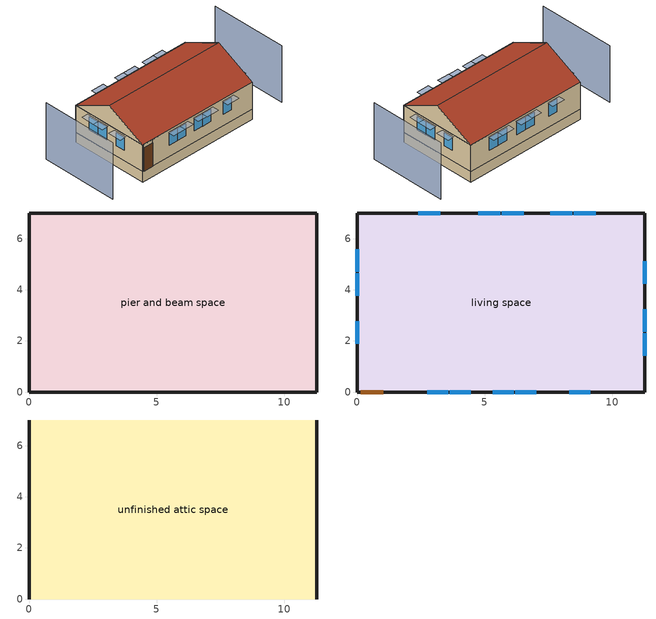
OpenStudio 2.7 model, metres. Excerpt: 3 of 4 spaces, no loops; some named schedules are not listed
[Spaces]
pier and beam space
 floor foundation (FloorFndGrndUnfinSlab): 0,0 0,7.01 11.28,7.01 11.28,0 z0
 wall outside (WallExtUninsUnfin): 0,7.01 0,0 11.28,0 11.28,7.01 0,7.01 z0:0.91
living space
 floor to pier and beam space (FloorPBInsFin Reversed): 0,0 0,7.01 11.28,7.01 11.28,0 z0.91
 wall outside (WallExtInsFin): 0,7.01 0,0 0.13,0 1.05,0 11.28,0 11.28,7.01 0,7.01 z0.91:3.35
 window (WindowConstruction): 2.75,0 3.58,0 / 3.64,0 4.46,0 / 5.31,0 6.13,0 / 6.19,0 7.02,0 / 8.31,0 9.13,0 z1.95:3.05; 9.35,7.01 8.49,7.01 / 8.43,7.01 7.57,7.01 / 6.53,7.01 5.67,7.01 / 5.61,7.01 4.75,7.01 / 3.25,7.01 2.39,7.01 z1.9:3.05; 0,5.58 0,4.7 / 0,4.64 0,3.77 / 0,2.78 0,1.9 / 11.28,1.43 11.28,2.31 / 11.28,2.37 11.28,3.24 / 11.28,4.24 11.28,5.11 z1.88:3.05
 door (Door): 0.15,0 1.02,0 z0.91:3.05
unfinished attic space
 floor to living space (FloorFinInsUnfinAttic): 0,7.01 11.28,7.01 11.28,0 0,0 z3.35
 wall outside (WallExtUninsUnfin): 0,3.51,5.11 0,7.01,3.35 0,0,3.35; 11.28,3.51,5.11 11.28,0,3.35 11.28,7.01,3.35
 roof outside (RoofUnfinInsExt): 11.28,3.51,5.11 0,3.51,5.11 0,0,3.35 11.28,0,3.35; 0,3.51,5.11 11.28,3.51,5.11 11.28,7.01,3.35 0,7.01,3.35
shading: -3.05,7.01 -3.05,0 / 14.33,0 14.33,7.01 z0:5.11; 7.41,7.01 8.58,7.01 8.58,7.62 7.41,7.62 z3.2; 7.17,0 6.04,0 6.04,-0.61 7.17,-0.61 z3.2; 6.29,0 5.15,0 5.15,-0.61 6.29,-0.61 z3.2; 3.73,0 2.6,0 2.6,-0.61 3.73,-0.61 z3.2; 9.29,0 8.16,0 8.16,-0.61 9.29,-0.61 z3.2; 4.61,0 3.48,0 3.48,-0.61 4.61,-0.61 z3.2; 8.34,7.01 9.5,7.01 9.5,7.62 8.34,7.62 z3.2; 5.52,7.01 6.68,7.01 6.68,7.62 5.52,7.62 z3.2; 4.59,7.01 5.76,7.01 5.76,7.62 4.59,7.62 z3.2; 2.24,7.01 3.4,7.01 3.4,7.62 2.24,7.62 z3.2; 0,4.55 0,5.73 -0.61,5.73 -0.61,4.55 z3.2; 0,3.61 0,4.8 -0.61,4.8 -0.61,3.61 z3.2; 0,1.75 0,2.93 -0.61,2.93 -0.61,1.75 z3.2; 11.28,3.4 11.28,2.21 11.89,2.21 11.89,3.4 z3.2; 11.28,2.46 11.28,1.28 11.89,1.28 11.89,2.46 z3.2; 11.28,5.26 11.28,4.08 11.89,4.08 11.89,5.26 z3.2
[Building]
Building 1: North Axis {deg}=22.5; Standards Number of Stories=1; Standards Number of Above Ground Stories=1; Standards Building Type=singlefamilydetached; Standards Number of Living Units=1
[Site]
Denver Intl Ap_CO_USA: Latitude {deg}=39.83; Longitude {deg}=-104.65; Time Zone {hr}=-7; Elevation {m}=1650; Terrain=Suburbs
[ClimateZones]
Climate Zone Institution Name 2=Building America; Climate Zone Document Year 2=0; Climate Zone Value 2=Cold
[Site:WaterMainsTemperature]
Calculation Method=Correlation; Annual Average Outdoor Air Temperature {C}=10.8753; Maximum Difference In Monthly Average Outdoor Air Temperatures {deltaC}=23.1524
[Site:GroundTemperature:Deep]
10.8753, 10.8753, 10.8753, 10.8753, 10.8753, 10.8753, 10.8753, 10.8753, 10.8753, 10.8753, 10.8753, 10.8753
[Material] Roughness=Rough
Name | Thickness {m} | Conductivity {W/m-K} | Density {kg/m3} | Specific Heat {J/kg-K} | Thermal Absorptance | Solar Absorptance | Visible Absorptance
EMPD dummy | 0.001 | 0.1 | 100 | 100 | 0.9 | 0.5 | 0.1
FloorUAAdditionalCeilingIns | 0.12827 | 0.0411113 | 16.02 | 1046.75
FloorUATrussandIns | 0.0889 | 0.0436674 | 50.7834 | 1165.1
Drywall 0.5 in. | 0.0127 | 0.160291 | 801 | 837.4 | 0.9 | 0.5 | 0.1
Asphalt Shingles, Medium | 0.009525 | 0.162714 | 1121.4 | 1465.45 | 0.91 | 0.85 | 0.85
RoofSheathing | 0.01905 | 0.115458 | 512.64 | 1214.23
RoofUARoofIns | 0.18415 | 8.02397 | 37.0049 | 1207.88
FloorIns | 0.1397 | 0.0489548 | 106.365 | 1151.69
Wood Floor | 0.015875 | 0.115458 | 544.68 | 1214.23
Floor Covering | 0.0127 | 0.0433444 | 54.468 | 1339.84 | 0.9 | 0.9
FootingMaterial | 0.2032 | 1.31141 | 2242.8 | 837.4 | 0.9
Concrete 4.0 in. | 0.1016 | 1.31141 | 2242.8 | 837.4 | 0.9
EMPD residential drywall roofceiling | 0.001 | 0.1 | 800 | 100 | 0.9 | 0.5 | 0.1
EMPD residential carpet | 0.001 | 0.1 | 220 | 100 | 0.9 | 0.5 | 0.1
Vinyl, Light | 0.009525 | 0.089435 | 177.822 | 1046.75 | 0.9 | 0.3 | 0.3
WallSheathing | 0.0127 | 0.115458 | 512.64 | 1214.23
WallStudAndCavity | 0.0889 | 0.054245 | 162.403 | 1178.92
WallStudAndCavity 1 | 0.0889 | 0.393744 | 83.0341 | 1211.67
WallStudAndCavity 2 | 0.0889 | 0.397942 | 83.0341 | 1211.67
residential furniture material living space | 0.1524 | 0.115458 | 640.8 | 1214.23 | 0.9 | 0.6 | 0.1
EMPD residential wood trim | 0.001 | 0.1 | 512 | 100 | 0.9 | 0.5 | 0.1
EMPD residential furniture | 0.001 | 0.1 | 500 | 100 | 0.9 | 0.5 | 0.1
DoorMaterial | 0.04445 | 0.0612267 | 512.64 | 1214.23
[MaterialProperty:MoisturePenetrationDepth:Settings]
Name | Material | Water Vapor Diffusion Resistance Factor | Moisture Equation Coefficient a | Moisture Equation Coefficient b | Moisture Equation Coefficient c | Moisture Equation Coefficient d | Surface Layer Penetration Depth {m} | Deep Layer Penetration Depth {m} | Coating Layer Thickness {m} | Coating Layer Water Vapor Diffusion Resistance Factor
 | EMPD dummy | 500 | 0.0069 | 0.9066 | 0.0404 | 22.1121 | 0.1 | 0 | 0 | 0
 | EMPD residential drywall roofceiling | 9.14 | 0.0069 | 0.9066 | 0.0404 | 22.1121 | 0.01886 | 0.08642 | 0.005 | 140
 | EMPD residential carpet | 0.5 | 0.019 | 1 | 0 | 1 | 0.0341 | 0.156 | 0 | 0
 | EMPD residential wood trim | 320 | 0.15 | 8.51 | 0.167 | 0.965 | 0.00079 | 0.0036 | 0.005 | 140
 | EMPD residential furniture | 6 | 0.02 | 1 | 0 | 1 |  |  | 0 | 0
[Construction]
EMPD dummy; EMPD dummy 1: EMPD dummy
FloorFinInsUnfinAttic: FloorUAAdditionalCeilingIns, FloorUATrussandIns, Drywall 0.5 in.
RoofUnfinInsExt: Asphalt Shingles, Medium, RoofSheathing, RoofUARoofIns
FloorPBInsFin Reversed: Floor Covering, Wood Floor, RoofSheathing, FloorIns
FootingConstruction: FootingMaterial
FloorFndGrndUnfinSlab: Concrete 4.0 in.
EMPD residential drywall roofceiling; EMPD residential drywall wall: EMPD residential drywall roofceiling
EMPD residential carpet: EMPD residential carpet
WallExtInsFin: Vinyl, Light, WallSheathing, WallStudAndCavity, Drywall 0.5 in.
WallExtUninsUnfin: Vinyl, Light, WallSheathing, WallStudAndCavity 1
WallIntFinUninsFin: WallStudAndCavity 2, Drywall 0.5 in.
residential furniture construction living space: residential furniture material living space
EMPD residential wood trim: EMPD residential wood trim
EMPD residential furniture: EMPD residential furniture
WindowConstruction: WindowMaterial
Door: DoorMaterial
[WindowMaterial:Shade]
CoolingShade: Solar Transmittance=0.999; Solar Reflectance=0.00099; Visible Transmittance=0.999; Visible Reflectance=0.00099; Thermal Hemispherical Emissivity=1e-005; Thermal Transmittance=0.999; Thickness {m}=0.0001; Conductivity {W/m-K}=10000; Shade to Glass Distance {m}=0.001; Top Opening Multiplier=0; Bottom Opening Multiplier=0; Left-Side Opening Multiplier=0; Right-Side Opening Multiplier=0; Airflow Permeability=0
[WindowMaterial:SimpleGlazingSystem]
WindowMaterial: U-Factor {W/m2-K}=2.10086; Solar Heat Gain Coefficient=0.21
[ThermalZone] Use Ideal Air Loads=No
living zone: Thermostat=living zone temperature setpoint
unfinished attic zone; pier and beam zone: 
res ds_1 ret air zone: Volume {m3}=0.903661
[Space]
Name | Space Type | Thermal Zone | Building Unit
living space | Space Type 1 | living zone | unit 1
unfinished attic space | Space Type 2 | unfinished attic zone
pier and beam space | Space Type 3 | pier and beam zone
res ds_1 ret air space |  | res ds_1 ret air zone
[SpaceType]
Name | Standards Space Type
Space Type 1 | living
Space Type 2 | unfinished attic
Space Type 3 | pier and beam
[BuildingUnit]
unit 1: Building Unit Type=Residential
[People:Definition]
residential occupants|living space: Number of People Calculation Method=People; Number of People {people}=2.64; Fraction Radiant=0.319734; Sensible Heat Fraction=0.573; Carbon Dioxide Generation Rate {m3/s-W}=0; Enable ASHRAE 55 Comfort Warnings=No; Mean Radiant Temperature Calculation Type=ZoneAveraged
[People]
residential occupants|living space: People Definition=residential occupants|living space; Space or SpaceType=living space; Number of People Schedule=residential occupants schedule; Activity Level Schedule=Schedule Ruleset 1; Multiplier=1
[InternalMass:Definition] Design Level Calculation Method=SurfaceArea
Name | Construction | Surface Area {m2}
EMPD dummy pier and beam space; EMPD dummy unfinished attic space | EMPD dummy | 79.0605
EMPD residential drywall roofceiling living space | EMPD residential drywall roofceiling | 158.121
EMPD residential carpet living space | EMPD residential carpet | 63.2484
residential partition wall mass living space | WallIntFinUninsFin | 79.0605
residential furniture mass living space | residential furniture construction living space | 31.6242
EMPD residential drywall wall living space | EMPD residential drywall wall | 168.247
EMPD residential wood trim living space | EMPD residential wood trim | 24.5088
EMPD residential furniture living space | EMPD residential furniture | 59.2954
EMPD dummy res ds_1 ret air space | EMPD dummy 1 | 1
[InternalMass] Multiplier=1
Name | Internal Mass Definition | Space or SpaceType
EMPD dummy pier and beam space | EMPD dummy pier and beam space | pier and beam space
EMPD dummy unfinished attic space | EMPD dummy unfinished attic space | unfinished attic space
EMPD residential drywall roofceiling living space | EMPD residential drywall roofceiling living space | living space
EMPD residential carpet living space | EMPD residential carpet living space | living space
residential partition wall mass living space | residential partition wall mass living space | living space
residential furniture mass living space | residential furniture mass living space | living space
EMPD residential drywall wall living space | EMPD residential drywall wall living space | living space
EMPD residential wood trim living space | EMPD residential wood trim living space | living space
EMPD residential furniture living space | EMPD residential furniture living space | living space
EMPD dummy res ds_1 ret air space | EMPD dummy res ds_1 ret air space | res ds_1 ret air space
[Foundation:Kiva]
Foundation Kiva 1: Wall Height Above Grade {m}=0.2032; Wall Depth Below Slab {m}=0.2032; Footing Wall Construction=FootingConstruction
[Foundation:Kiva:Settings]
Soil Conductivity {W/m-K}=1.731; Soil Density {kg/m3}=1842.3; Soil Specific Heat {J/kg-K}=418.7; Ground Solar Absorptivity=0.9; Ground Thermal Absorptivity=0.9; Ground Surface Roughness {m}=0.03; Far-Field Width {m}=40; Deep-Ground Boundary Condition=ZeroFlux; Deep-Ground Depth {m}=40; Minimum Cell Dimension {m}=0.02; Maximum Cell Growth Coefficient=1.5; Simulation Timestep=Hourly
[SurfaceProperty:ExposedFoundationPerimeter]
Surface 12: Exposed Perimeter Calculation Method=TotalExposedPerimeter; Total Exposed Perimeter {m}=36.576
[ShadingControl]
WindowShadingControl: Shading Type=InteriorShade; Shading Device Material=CoolingShade; Shading Control Type=OnIfScheduleAllows; Schedule=Window shading schedule; Shading Control Is Scheduled=Yes
[WaterUse:Equipment:Definition]
Name | Peak Flow Rate {m3/s} | Target Temperature Schedule
residential shower | 0.000274695 | residential shower temperature schedule
residential sink | 0.000212399 | residential sink temperature schedule
residential bath | 0.000429619 | residential bath temperature schedule
residential shower dist=0.0 | 0 | residential shower temperature schedule
residential sink dist=0.0 | 0 | residential sink temperature schedule
residential bath dist=0.0 | 0 | residential bath temperature schedule
residential dishwasher | 6.66818e-05 | residential dishwasher temperature schedule
residential clothes washer | 0.000697118 | residential clothes washer temperature schedule
[WaterUse:Equipment] Space=living space
Name | Water Use Equipment Definition | Flow Rate Fraction Schedule
residential shower | residential shower | residential shower schedule
residential sink | residential sink | residential sink schedule
residential bath | residential bath | residential bath schedule
residential shower dist=0.0 | residential shower dist=0.0 | residential shower schedule
residential sink dist=0.0 | residential sink dist=0.0 | residential sink schedule
residential bath dist=0.0 | residential bath dist=0.0 | residential bath schedule
residential dishwasher | residential dishwasher | residential dishwasher schedule
residential clothes washer | residential clothes washer | residential clothes washer schedule
[OtherEquipment:Definition] Design Level Calculation Method=EquipmentLevel
Name | Design Level {W} | Fraction Latent | Fraction Radiant | Fraction Lost
residential shower | 7899.46 | 0.487197 | 0 | 0
residential sink | 2132.88 | 0.312222 | 0 | 0
residential bath | 6337.27 | 0 | 0 | 0
residential hot water distribution | 99.0622 | 0 | 0 | 0
residential range gas | 375.952 | 0.2 | 0.18 | 0.5
residential clothes dryer gas | 195712 | 0.05 | 0.06 | 0.85
res ds_1 sup s lk to lv equip; res ds_1 sup lat lk to lv equip; res ds_1 sup d cn to lv equip; res ds_1 sup d cn to ah equip; res ds_1 ret d cn to pl equip; res ds_1 ret d cn to ah equip; res ds_1 sup s lk to ah equip; res ds_1 sup lat lk to ah equip; res ds_1 ret s lk equip; res ds_1 ret lat lk equip | 0
[OtherEquipment]
Name | Other Equipment Definition | Space or SpaceType | Schedule | Fuel Type
residential shower | residential shower | living space | residential shower schedule
residential sink | residential sink | living space | residential sink schedule
residential bath | residential bath | living space | residential bath schedule
residential hot water distribution | residential hot water distribution | living space | residential hot water distribution schedule
residential range gas | residential range gas | living space | residential range gas|false schedule | NaturalGas
residential clothes dryer gas | residential clothes dryer gas | living space | residential clothes dryer gas schedule | NaturalGas
res ds_1 sup s lk to lv equip | res ds_1 sup s lk to lv equip | living space | Always On Discrete | None
res ds_1 sup lat lk to lv equip | res ds_1 sup lat lk to lv equip | living space | Always On Discrete | None
res ds_1 sup d cn to lv equip | res ds_1 sup d cn to lv equip | living space | Always On Discrete | None
res ds_1 sup d cn to ah equip | res ds_1 sup d cn to ah equip | pier and beam space | Always On Discrete | None
res ds_1 ret d cn to pl equip | res ds_1 ret d cn to pl equip | res ds_1 ret air space | Always On Discrete | None
res ds_1 ret d cn to ah equip | res ds_1 ret d cn to ah equip | pier and beam space | Always On Discrete | None
res ds_1 sup s lk to ah equip | res ds_1 sup s lk to ah equip | pier and beam space | Always On Discrete | None
res ds_1 sup lat lk to ah equip | res ds_1 sup lat lk to ah equip | pier and beam space | Always On Discrete | None
res ds_1 ret s lk equip | res ds_1 ret s lk equip | res ds_1 ret air space | Always On Discrete | None
res ds_1 ret lat lk equip | res ds_1 ret lat lk equip | res ds_1 ret air space | Always On Discrete | None
[ThermostatSetpoint:DualSetpoint]
living zone temperature setpoint: Heating Setpoint Temperature Schedule=residential heating setpoint; Cooling Setpoint Temperature Schedule=residential cooling setpoint
[ElectricEquipment:Definition] Design Level Calculation Method=EquipmentLevel
Name | Design Level {W} | Fraction Latent | Fraction Radiant | Fraction Lost
residential ceiling fan non benchmark equip | 0 | 0 | 0.558 | 0.07
residential ceiling fan benchmark|living space | 27.2569 | 0 | 0.558 | 0.07
residential refrigerator | 65.0889 | 0 | 0 | 0
residential range electric | 35.9069 | 0.3 | 0.24 | 0.3
residential dishwasher | 8743.86 | 0.15 | 0.36 | 0.25
residential clothes washer | 7800.9 | 0 | 0.48 | 0.2
residential clothes dryer electric | 14731 | 0 | 0.6 | 0
residential misc plug loads|living space | 344.501 | 0.021 | 0.558 | 0.049
res infil_1 house fan; res infil_1 range fan; res infil_1 bath fan | 0 | 0 | 0 | 1
[ElectricEquipment] Space or SpaceType=living space
Name | Electric Equipment Definition | Schedule
residential ceiling fan non benchmark equip | residential ceiling fan non benchmark equip | residential ceiling fan master
residential ceiling fan benchmark|living space | residential ceiling fan benchmark|living space | residential ceiling fan benchmark|living space schedule
residential refrigerator | residential refrigerator | residential refrigerator schedule
residential range electric | residential range electric | residential range gas|false schedule
residential dishwasher | residential dishwasher | residential dishwasher schedule
residential clothes washer | residential clothes washer | residential clothes washer schedule
residential clothes dryer electric | residential clothes dryer electric | residential clothes dryer gas schedule
residential misc plug loads|living space | residential misc plug loads|living space | residential misc plug loads schedule
res infil_1 house fan | res infil_1 house fan | Always On Discrete
res infil_1 range fan | res infil_1 range fan | Always On Discrete
res infil_1 bath fan | res infil_1 bath fan | Always On Discrete
[Lights:Definition]
residential lighting living space: Design Level Calculation Method=LightingLevel; Lighting Level {W}=239.561; Fraction Radiant=0.6; Fraction Visible=0.2; Return Air Fraction=0
[Lights]
residential lighting living space: Lights Definition=residential lighting living space; Space or SpaceType=living space; Schedule=residential lighting schedule; Fraction Replaceable=1
[Exterior:Lights:Definition]
residential lighting exterior: Design Level {W}=37.1719
[Exterior:Lights]
residential lighting exterior: Exterior Lights Definition=residential lighting exterior; Schedule=residential lighting schedule
[SpaceInfiltration:DesignFlowRate] Schedule=Always On Discrete
Name | Space or SpaceType | Design Flow Rate Calculation Method | Air Changes per Hour {1/hr} | Constant Term Coefficient | Temperature Term Coefficient | Velocity Term Coefficient | Velocity Squared Term Coefficient | Design Flow Rate {m3/s}
res infil|pier and beam space | pier and beam space | AirChanges/Hour | 100 | 1 | 0 | 0 | 0
res nv_1 flow; res infil_1 flow | living space | Flow/Space |  |  |  |  |  | 0
[SpaceInfiltration:EffectiveLeakageArea]
res infil|unfinished attic space: Space or SpaceType=unfinished attic space; Schedule=Always On Discrete; Effective Air Leakage Area {cm2}=2632.71; Stack Coefficient=0.000121797; Wind Coefficient=3.53626e-05
[ZoneMixing] Schedule=Always On Continuous; Design Flow Rate Calculation Method=Flow/Zone; Design Flow Rate {m3/s}=0
Name | Zone | Source Zone
res ds_1 ah to liv mix | living zone | pier and beam zone
res ds_1 liv to ah mix | pier and beam zone | living zone
[Schedule:Ruleset]
Name | Default Day Schedule
residential occupants schedule | Schedule Day 1
Schedule Ruleset 1 | Schedule Day 2
Window shading schedule | Schedule Day 3
residential shower schedule | Schedule Day 4
residential sink schedule | Schedule Day 5
residential bath schedule | Schedule Day 6
residential hot water distribution schedule | Schedule Day 7
residential heating setpoint | Schedule Day 9
residential cooling setpoint | Schedule Day 10
residential ceiling fan benchmark|living space schedule | Schedule Day 13
residential refrigerator schedule | Schedule Day 14
residential range gas|false schedule | Schedule Day 15
residential dishwasher schedule | Schedule Day 16
residential clothes washer schedule | Schedule Day 17
residential clothes dryer gas schedule | Schedule Day 18
residential lighting schedule | Schedule Day 19
residential misc plug loads schedule | Schedule Day 20
[Schedule:Day]
Schedule Day 1; Schedule Day 3; Schedule Day 4; Schedule Day 5; Schedule Day 6; Schedule Day 7: 24, 0, 0
Schedule Day 2: 24, 0, 112.539
[Schedule:Rule] Apply Sunday=Yes; Apply Monday=Yes; Apply Tuesday=Yes; Apply Wednesday=Yes; Apply Thursday=Yes; Apply Friday=Yes; Apply Saturday=Yes
Name | Schedule Ruleset | Rule Order | Day Schedule | Date Specification Type | Start Month | Start Day | End Month | End Day | Specific Month 1 | Specific Day 1 | Specific Month 2 | Specific Day 2 | Specific Month 3 | Specific Day 3 | Specific Month 4 | Specific Day 4 | Specific Month 5 | Specific Day 5 | Specific Month 6 | Specific Day 6 | Specific Month 7 | Specific Day 7 | Specific Month 8 | Specific Day 8 | Specific Month 9 | Specific Day 9 | Specific Month 10 | Specific Day 10 | Specific Month 11 | Specific Day 11 | Specific Month 12 | Specific Day 12 | Specific Month 13 | Specific Day 13 | Specific Month 14 | Specific Day 14 | Specific Month 15 | Specific Day 15 | Specific Month 16 | Specific Day 16 | Specific Month 17 | Specific Day 17 | Specific Month 18 | Specific Day 18 | Specific Month 19 | Specific Day 19 | Specific Month 20 | Specific Day 20 | Specific Month 21 | Specific Day 21 | Specific Month 22 | Specific Day 22 | Specific Month 23 | Specific Day 23 | Specific Month 24 | Specific Day 24 | Specific Month 25 | Specific Day 25 | Specific Month 26 | Specific Day 26 | Specific Month 27 | Specific Day 27 | Specific Month 28 | Specific Day 28 | Specific Month 29 | Specific Day 29 | Specific Month 30 | Specific Day 30 | Specific Month 31 | Specific Day 31 | Specific Month 32 | Specific Day 32 | Specific Month 33 | Specific Day 33 | Specific Month 34 | Specific Day 34 | Specific Month 35 | Specific Day 35 | Specific Month 36 | Specific Day 36 | Specific Month 37 | Specific Day 37 | Specific Month 38 | Specific Day 38 | Specific Month 39 | Specific Day 39 | Specific Month 40 | Specific Day 40 | Specific Month 41 | Specific Day 41 | Specific Month 42 | Specific Day 42 | Specific Month 43 | Specific Day 43 | Specific Month 44 | Specific Day 44 | Specific Month 45 | Specific Day 45 | Specific Month 46 | Specific Day 46 | Specific Month 47 | Specific Day 47 | Specific Month 48 | Specific Day 48 | Specific Month 49 | Specific Day 49 | Specific Month 50 | Specific Day 50 | Specific Month 51 | Specific Day 51 | Specific Month 52 | Specific Day 52 | Specific Month 53 | Specific Day 53
residential occupants schedule allday ruleset1 | residential occupants schedule | 11 | residential occupants schedule allday1 | DateRange | 1 | 1 | 1 | 31
residential occupants schedule allday ruleset2 | residential occupants schedule | 10 | residential occupants schedule allday2 | DateRange | 2 | 1 | 2 | 28
residential occupants schedule allday ruleset3 | residential occupants schedule | 9 | residential occupants schedule allday3 | DateRange | 3 | 1 | 3 | 31
residential occupants schedule allday ruleset4 | residential occupants schedule | 8 | residential occupants schedule allday4 | DateRange | 4 | 1 | 4 | 30
residential occupants schedule allday ruleset5 | residential occupants schedule | 7 | residential occupants schedule allday5 | DateRange | 5 | 1 | 5 | 31
residential occupants schedule allday ruleset6 | residential occupants schedule | 6 | residential occupants schedule allday6 | DateRange | 6 | 1 | 6 | 30
residential occupants schedule allday ruleset7 | residential occupants schedule | 5 | residential occupants schedule allday7 | DateRange | 7 | 1 | 7 | 31
residential occupants schedule allday ruleset8 | residential occupants schedule | 4 | residential occupants schedule allday8 | DateRange | 8 | 1 | 8 | 31
residential occupants schedule allday ruleset9 | residential occupants schedule | 3 | residential occupants schedule allday9 | DateRange | 9 | 1 | 9 | 30
residential occupants schedule allday ruleset10 | residential occupants schedule | 2 | residential occupants schedule allday10 | DateRange | 10 | 1 | 10 | 31
residential occupants schedule allday ruleset11 | residential occupants schedule | 1 | residential occupants schedule allday11 | DateRange | 11 | 1 | 11 | 30
residential occupants schedule allday ruleset12 | residential occupants schedule | 0 | residential occupants schedule allday12 | DateRange | 12 | 1 | 12 | 31
Window shading schedule allday ruleset1 | Window shading schedule | 11 | Window shading schedule allday1 | DateRange | 1 | 1 | 1 | 31
Window shading schedule allday ruleset2 | Window shading schedule | 10 | Window shading schedule allday2 | DateRange | 2 | 1 | 2 | 28
Window shading schedule allday ruleset3 | Window shading schedule | 9 | Window shading schedule allday3 | DateRange | 3 | 1 | 3 | 31
Window shading schedule allday ruleset4 | Window shading schedule | 8 | Window shading schedule allday4 | DateRange | 4 | 1 | 4 | 30
Window shading schedule allday ruleset5 | Window shading schedule | 7 | Window shading schedule allday5 | DateRange | 5 | 1 | 5 | 31
Window shading schedule allday ruleset6 | Window shading schedule | 6 | Window shading schedule allday6 | DateRange | 6 | 1 | 6 | 30
Window shading schedule allday ruleset7 | Window shading schedule | 5 | Window shading schedule allday7 | DateRange | 7 | 1 | 7 | 31
Window shading schedule allday ruleset8 | Window shading schedule | 4 | Window shading schedule allday8 | DateRange | 8 | 1 | 8 | 31
Window shading schedule allday ruleset9 | Window shading schedule | 3 | Window shading schedule allday9 | DateRange | 9 | 1 | 9 | 30
Window shading schedule allday ruleset10 | Window shading schedule | 2 | Window shading schedule allday10 | DateRange | 10 | 1 | 10 | 31
Window shading schedule allday ruleset11 | Window shading schedule | 1 | Window shading schedule allday11 | DateRange | 11 | 1 | 11 | 30
Window shading schedule allday ruleset12 | Window shading schedule | 0 | Window shading schedule allday12 | DateRange | 12 | 1 | 12 | 31
residential shower schedule allday ruleset1 | residential shower schedule | 6 | residential shower schedule allday1 | SpecificDates |  |  |  |  | 1 | 1 | 1 | 8 | 1 | 15 | 1 | 22 | 1 | 29 | 2 | 5 | 2 | 12 | 2 | 19 | 2 | 26 | 3 | 5 | 3 | 12 | 3 | 19 | 3 | 26 | 4 | 2 | 4 | 9 | 4 | 16 | 4 | 23 | 4 | 30 | 5 | 7 | 5 | 14 | 5 | 21 | 5 | 28 | 6 | 4 | 6 | 11 | 6 | 18 | 6 | 25 | 7 | 2 | 7 | 9 | 7 | 16 | 7 | 23 | 7 | 30 | 8 | 6 | 8 | 13 | 8 | 20 | 8 | 27 | 9 | 3 | 9 | 10 | 9 | 17 | 9 | 24 | 10 | 1 | 10 | 8 | 10 | 15 | 10 | 22 | 10 | 29 | 11 | 5 | 11 | 12 | 11 | 19 | 11 | 26 | 12 | 3 | 12 | 10 | 12 | 17 | 12 | 24 | 12 | 31
residential shower schedule allday ruleset2 | residential shower schedule | 5 | residential shower schedule allday2 | SpecificDates |  |  |  |  | 1 | 2 | 1 | 9 | 1 | 16 | 1 | 23 | 1 | 30 | 2 | 6 | 2 | 13 | 2 | 20 | 2 | 27 | 3 | 6 | 3 | 13 | 3 | 20 | 3 | 27 | 4 | 3 | 4 | 10 | 4 | 17 | 4 | 24 | 5 | 1 | 5 | 8 | 5 | 15 | 5 | 22 | 5 | 29 | 6 | 5 | 6 | 12 | 6 | 19 | 6 | 26 | 7 | 3 | 7 | 10 | 7 | 17 | 7 | 24 | 7 | 31 | 8 | 7 | 8 | 14 | 8 | 21 | 8 | 28 | 9 | 4 | 9 | 11 | 9 | 18 | 9 | 25 | 10 | 2 | 10 | 9 | 10 | 16 | 10 | 23 | 10 | 30 | 11 | 6 | 11 | 13 | 11 | 20 | 11 | 27 | 12 | 4 | 12 | 11 | 12 | 18 | 12 | 25
residential shower schedule allday ruleset3 | residential shower schedule | 4 | residential shower schedule allday3 | SpecificDates |  |  |  |  | 1 | 3 | 1 | 10 | 1 | 17 | 1 | 24 | 1 | 31 | 2 | 7 | 2 | 14 | 2 | 21 | 2 | 28 | 3 | 7 | 3 | 14 | 3 | 21 | 3 | 28 | 4 | 4 | 4 | 11 | 4 | 18 | 4 | 25 | 5 | 2 | 5 | 9 | 5 | 16 | 5 | 23 | 5 | 30 | 6 | 6 | 6 | 13 | 6 | 20 | 6 | 27 | 7 | 4 | 7 | 11 | 7 | 18 | 7 | 25 | 8 | 1 | 8 | 8 | 8 | 15 | 8 | 22 | 8 | 29 | 9 | 5 | 9 | 12 | 9 | 19 | 9 | 26 | 10 | 3 | 10 | 10 | 10 | 17 | 10 | 24 | 10 | 31 | 11 | 7 | 11 | 14 | 11 | 21 | 11 | 28 | 12 | 5 | 12 | 12 | 12 | 19 | 12 | 26
residential shower schedule allday ruleset4 | residential shower schedule | 3 | residential shower schedule allday4 | SpecificDates |  |  |  |  | 1 | 4 | 1 | 11 | 1 | 18 | 1 | 25 | 2 | 1 | 2 | 8 | 2 | 15 | 2 | 22 | 3 | 1 | 3 | 8 | 3 | 15 | 3 | 22 | 3 | 29 | 4 | 5 | 4 | 12 | 4 | 19 | 4 | 26 | 5 | 3 | 5 | 10 | 5 | 17 | 5 | 24 | 5 | 31 | 6 | 7 | 6 | 14 | 6 | 21 | 6 | 28 | 7 | 5 | 7 | 12 | 7 | 19 | 7 | 26 | 8 | 2 | 8 | 9 | 8 | 16 | 8 | 23 | 8 | 30 | 9 | 6 | 9 | 13 | 9 | 20 | 9 | 27 | 10 | 4 | 10 | 11 | 10 | 18 | 10 | 25 | 11 | 1 | 11 | 8 | 11 | 15 | 11 | 22 | 11 | 29 | 12 | 6 | 12 | 13 | 12 | 20 | 12 | 27
residential shower schedule allday ruleset5 | residential shower schedule | 2 | residential shower schedule allday5 | SpecificDates |  |  |  |  | 1 | 5 | 1 | 12 | 1 | 19 | 1 | 26 | 2 | 2 | 2 | 9 | 2 | 16 | 2 | 23 | 3 | 2 | 3 | 9 | 3 | 16 | 3 | 23 | 3 | 30 | 4 | 6 | 4 | 13 | 4 | 20 | 4 | 27 | 5 | 4 | 5 | 11 | 5 | 18 | 5 | 25 | 6 | 1 | 6 | 8 | 6 | 15 | 6 | 22 | 6 | 29 | 7 | 6 | 7 | 13 | 7 | 20 | 7 | 27 | 8 | 3 | 8 | 10 | 8 | 17 | 8 | 24 | 8 | 31 | 9 | 7 | 9 | 14 | 9 | 21 | 9 | 28 | 10 | 5 | 10 | 12 | 10 | 19 | 10 | 26 | 11 | 2 | 11 | 9 | 11 | 16 | 11 | 23 | 11 | 30 | 12 | 7 | 12 | 14 | 12 | 21 | 12 | 28
residential shower schedule allday ruleset6 | residential shower schedule | 1 | residential shower schedule allday6 | SpecificDates |  |  |  |  | 1 | 6 | 1 | 13 | 1 | 20 | 1 | 27 | 2 | 3 | 2 | 10 | 2 | 17 | 2 | 24 | 3 | 3 | 3 | 10 | 3 | 17 | 3 | 24 | 3 | 31 | 4 | 7 | 4 | 14 | 4 | 21 | 4 | 28 | 5 | 5 | 5 | 12 | 5 | 19 | 5 | 26 | 6 | 2 | 6 | 9 | 6 | 16 | 6 | 23 | 6 | 30 | 7 | 7 | 7 | 14 | 7 | 21 | 7 | 28 | 8 | 4 | 8 | 11 | 8 | 18 | 8 | 25 | 9 | 1 | 9 | 8 | 9 | 15 | 9 | 22 | 9 | 29 | 10 | 6 | 10 | 13 | 10 | 20 | 10 | 27 | 11 | 3 | 11 | 10 | 11 | 17 | 11 | 24 | 12 | 1 | 12 | 8 | 12 | 15 | 12 | 22 | 12 | 29
residential shower schedule allday ruleset7 | residential shower schedule | 0 | residential shower schedule allday7 | SpecificDates |  |  |  |  | 1 | 7 | 1 | 14 | 1 | 21 | 1 | 28 | 2 | 4 | 2 | 11 | 2 | 18 | 2 | 25 | 3 | 4 | 3 | 11 | 3 | 18 | 3 | 25 | 4 | 1 | 4 | 8 | 4 | 15 | 4 | 22 | 4 | 29 | 5 | 6 | 5 | 13 | 5 | 20 | 5 | 27 | 6 | 3 | 6 | 10 | 6 | 17 | 6 | 24 | 7 | 1 | 7 | 8 | 7 | 15 | 7 | 22 | 7 | 29 | 8 | 5 | 8 | 12 | 8 | 19 | 8 | 26 | 9 | 2 | 9 | 9 | 9 | 16 | 9 | 23 | 9 | 30 | 10 | 7 | 10 | 14 | 10 | 21 | 10 | 28 | 11 | 4 | 11 | 11 | 11 | 18 | 11 | 25 | 12 | 2 | 12 | 9 | 12 | 16 | 12 | 23 | 12 | 30
residential sink schedule allday ruleset1 | residential sink schedule | 6 | residential sink schedule allday1 | SpecificDates |  |  |  |  | 1 | 1 | 1 | 8 | 1 | 15 | 1 | 22 | 1 | 29 | 2 | 5 | 2 | 12 | 2 | 19 | 2 | 26 | 3 | 5 | 3 | 12 | 3 | 19 | 3 | 26 | 4 | 2 | 4 | 9 | 4 | 16 | 4 | 23 | 4 | 30 | 5 | 7 | 5 | 14 | 5 | 21 | 5 | 28 | 6 | 4 | 6 | 11 | 6 | 18 | 6 | 25 | 7 | 2 | 7 | 9 | 7 | 16 | 7 | 23 | 7 | 30 | 8 | 6 | 8 | 13 | 8 | 20 | 8 | 27 | 9 | 3 | 9 | 10 | 9 | 17 | 9 | 24 | 10 | 1 | 10 | 8 | 10 | 15 | 10 | 22 | 10 | 29 | 11 | 5 | 11 | 12 | 11 | 19 | 11 | 26 | 12 | 3 | 12 | 10 | 12 | 17 | 12 | 24 | 12 | 31
residential sink schedule allday ruleset2 | residential sink schedule | 5 | residential sink schedule allday2 | SpecificDates |  |  |  |  | 1 | 2 | 1 | 9 | 1 | 16 | 1 | 23 | 1 | 30 | 2 | 6 | 2 | 13 | 2 | 20 | 2 | 27 | 3 | 6 | 3 | 13 | 3 | 20 | 3 | 27 | 4 | 3 | 4 | 10 | 4 | 17 | 4 | 24 | 5 | 1 | 5 | 8 | 5 | 15 | 5 | 22 | 5 | 29 | 6 | 5 | 6 | 12 | 6 | 19 | 6 | 26 | 7 | 3 | 7 | 10 | 7 | 17 | 7 | 24 | 7 | 31 | 8 | 7 | 8 | 14 | 8 | 21 | 8 | 28 | 9 | 4 | 9 | 11 | 9 | 18 | 9 | 25 | 10 | 2 | 10 | 9 | 10 | 16 | 10 | 23 | 10 | 30 | 11 | 6 | 11 | 13 | 11 | 20 | 11 | 27 | 12 | 4 | 12 | 11 | 12 | 18 | 12 | 25
residential sink schedule allday ruleset3 | residential sink schedule | 4 | residential sink schedule allday3 | SpecificDates |  |  |  |  | 1 | 3 | 1 | 10 | 1 | 17 | 1 | 24 | 1 | 31 | 2 | 7 | 2 | 14 | 2 | 21 | 2 | 28 | 3 | 7 | 3 | 14 | 3 | 21 | 3 | 28 | 4 | 4 | 4 | 11 | 4 | 18 | 4 | 25 | 5 | 2 | 5 | 9 | 5 | 16 | 5 | 23 | 5 | 30 | 6 | 6 | 6 | 13 | 6 | 20 | 6 | 27 | 7 | 4 | 7 | 11 | 7 | 18 | 7 | 25 | 8 | 1 | 8 | 8 | 8 | 15 | 8 | 22 | 8 | 29 | 9 | 5 | 9 | 12 | 9 | 19 | 9 | 26 | 10 | 3 | 10 | 10 | 10 | 17 | 10 | 24 | 10 | 31 | 11 | 7 | 11 | 14 | 11 | 21 | 11 | 28 | 12 | 5 | 12 | 12 | 12 | 19 | 12 | 26
residential sink schedule allday ruleset4 | residential sink schedule | 3 | residential sink schedule allday4 | SpecificDates |  |  |  |  | 1 | 4 | 1 | 11 | 1 | 18 | 1 | 25 | 2 | 1 | 2 | 8 | 2 | 15 | 2 | 22 | 3 | 1 | 3 | 8 | 3 | 15 | 3 | 22 | 3 | 29 | 4 | 5 | 4 | 12 | 4 | 19 | 4 | 26 | 5 | 3 | 5 | 10 | 5 | 17 | 5 | 24 | 5 | 31 | 6 | 7 | 6 | 14 | 6 | 21 | 6 | 28 | 7 | 5 | 7 | 12 | 7 | 19 | 7 | 26 | 8 | 2 | 8 | 9 | 8 | 16 | 8 | 23 | 8 | 30 | 9 | 6 | 9 | 13 | 9 | 20 | 9 | 27 | 10 | 4 | 10 | 11 | 10 | 18 | 10 | 25 | 11 | 1 | 11 | 8 | 11 | 15 | 11 | 22 | 11 | 29 | 12 | 6 | 12 | 13 | 12 | 20 | 12 | 27
residential sink schedule allday ruleset5 | residential sink schedule | 2 | residential sink schedule allday5 | SpecificDates |  |  |  |  | 1 | 5 | 1 | 12 | 1 | 19 | 1 | 26 | 2 | 2 | 2 | 9 | 2 | 16 | 2 | 23 | 3 | 2 | 3 | 9 | 3 | 16 | 3 | 23 | 3 | 30 | 4 | 6 | 4 | 13 | 4 | 20 | 4 | 27 | 5 | 4 | 5 | 11 | 5 | 18 | 5 | 25 | 6 | 1 | 6 | 8 | 6 | 15 | 6 | 22 | 6 | 29 | 7 | 6 | 7 | 13 | 7 | 20 | 7 | 27 | 8 | 3 | 8 | 10 | 8 | 17 | 8 | 24 | 8 | 31 | 9 | 7 | 9 | 14 | 9 | 21 | 9 | 28 | 10 | 5 | 10 | 12 | 10 | 19 | 10 | 26 | 11 | 2 | 11 | 9 | 11 | 16 | 11 | 23 | 11 | 30 | 12 | 7 | 12 | 14 | 12 | 21 | 12 | 28
residential sink schedule allday ruleset6 | residential sink schedule | 1 | residential sink schedule allday6 | SpecificDates |  |  |  |  | 1 | 6 | 1 | 13 | 1 | 20 | 1 | 27 | 2 | 3 | 2 | 10 | 2 | 17 | 2 | 24 | 3 | 3 | 3 | 10 | 3 | 17 | 3 | 24 | 3 | 31 | 4 | 7 | 4 | 14 | 4 | 21 | 4 | 28 | 5 | 5 | 5 | 12 | 5 | 19 | 5 | 26 | 6 | 2 | 6 | 9 | 6 | 16 | 6 | 23 | 6 | 30 | 7 | 7 | 7 | 14 | 7 | 21 | 7 | 28 | 8 | 4 | 8 | 11 | 8 | 18 | 8 | 25 | 9 | 1 | 9 | 8 | 9 | 15 | 9 | 22 | 9 | 29 | 10 | 6 | 10 | 13 | 10 | 20 | 10 | 27 | 11 | 3 | 11 | 10 | 11 | 17 | 11 | 24 | 12 | 1 | 12 | 8 | 12 | 15 | 12 | 22 | 12 | 29
residential sink schedule allday ruleset7 | residential sink schedule | 0 | residential sink schedule allday7 | SpecificDates |  |  |  |  | 1 | 7 | 1 | 14 | 1 | 21 | 1 | 28 | 2 | 4 | 2 | 11 | 2 | 18 | 2 | 25 | 3 | 4 | 3 | 11 | 3 | 18 | 3 | 25 | 4 | 1 | 4 | 8 | 4 | 15 | 4 | 22 | 4 | 29 | 5 | 6 | 5 | 13 | 5 | 20 | 5 | 27 | 6 | 3 | 6 | 10 | 6 | 17 | 6 | 24 | 7 | 1 | 7 | 8 | 7 | 15 | 7 | 22 | 7 | 29 | 8 | 5 | 8 | 12 | 8 | 19 | 8 | 26 | 9 | 2 | 9 | 9 | 9 | 16 | 9 | 23 | 9 | 30 | 10 | 7 | 10 | 14 | 10 | 21 | 10 | 28 | 11 | 4 | 11 | 11 | 11 | 18 | 11 | 25 | 12 | 2 | 12 | 9 | 12 | 16 | 12 | 23 | 12 | 30
residential bath schedule allday ruleset1 | residential bath schedule | 6 | residential bath schedule allday1 | SpecificDates |  |  |  |  | 1 | 1 | 1 | 8 | 1 | 15 | 1 | 22 | 1 | 29 | 2 | 5 | 2 | 12 | 2 | 19 | 2 | 26 | 3 | 5 | 3 | 12 | 3 | 19 | 3 | 26 | 4 | 2 | 4 | 9 | 4 | 16 | 4 | 23 | 4 | 30 | 5 | 7 | 5 | 14 | 5 | 21 | 5 | 28 | 6 | 4 | 6 | 11 | 6 | 18 | 6 | 25 | 7 | 2 | 7 | 9 | 7 | 16 | 7 | 23 | 7 | 30 | 8 | 6 | 8 | 13 | 8 | 20 | 8 | 27 | 9 | 3 | 9 | 10 | 9 | 17 | 9 | 24 | 10 | 1 | 10 | 8 | 10 | 15 | 10 | 22 | 10 | 29 | 11 | 5 | 11 | 12 | 11 | 19 | 11 | 26 | 12 | 3 | 12 | 10 | 12 | 17 | 12 | 24 | 12 | 31
residential bath schedule allday ruleset2 | residential bath schedule | 5 | residential bath schedule allday2 | SpecificDates |  |  |  |  | 1 | 2 | 1 | 9 | 1 | 16 | 1 | 23 | 1 | 30 | 2 | 6 | 2 | 13 | 2 | 20 | 2 | 27 | 3 | 6 | 3 | 13 | 3 | 20 | 3 | 27 | 4 | 3 | 4 | 10 | 4 | 17 | 4 | 24 | 5 | 1 | 5 | 8 | 5 | 15 | 5 | 22 | 5 | 29 | 6 | 5 | 6 | 12 | 6 | 19 | 6 | 26 | 7 | 3 | 7 | 10 | 7 | 17 | 7 | 24 | 7 | 31 | 8 | 7 | 8 | 14 | 8 | 21 | 8 | 28 | 9 | 4 | 9 | 11 | 9 | 18 | 9 | 25 | 10 | 2 | 10 | 9 | 10 | 16 | 10 | 23 | 10 | 30 | 11 | 6 | 11 | 13 | 11 | 20 | 11 | 27 | 12 | 4 | 12 | 11 | 12 | 18 | 12 | 25
residential bath schedule allday ruleset3 | residential bath schedule | 4 | residential bath schedule allday3 | SpecificDates |  |  |  |  | 1 | 3 | 1 | 10 | 1 | 17 | 1 | 24 | 1 | 31 | 2 | 7 | 2 | 14 | 2 | 21 | 2 | 28 | 3 | 7 | 3 | 14 | 3 | 21 | 3 | 28 | 4 | 4 | 4 | 11 | 4 | 18 | 4 | 25 | 5 | 2 | 5 | 9 | 5 | 16 | 5 | 23 | 5 | 30 | 6 | 6 | 6 | 13 | 6 | 20 | 6 | 27 | 7 | 4 | 7 | 11 | 7 | 18 | 7 | 25 | 8 | 1 | 8 | 8 | 8 | 15 | 8 | 22 | 8 | 29 | 9 | 5 | 9 | 12 | 9 | 19 | 9 | 26 | 10 | 3 | 10 | 10 | 10 | 17 | 10 | 24 | 10 | 31 | 11 | 7 | 11 | 14 | 11 | 21 | 11 | 28 | 12 | 5 | 12 | 12 | 12 | 19 | 12 | 26
residential bath schedule allday ruleset4 | residential bath schedule | 3 | residential bath schedule allday4 | SpecificDates |  |  |  |  | 1 | 4 | 1 | 11 | 1 | 18 | 1 | 25 | 2 | 1 | 2 | 8 | 2 | 15 | 2 | 22 | 3 | 1 | 3 | 8 | 3 | 15 | 3 | 22 | 3 | 29 | 4 | 5 | 4 | 12 | 4 | 19 | 4 | 26 | 5 | 3 | 5 | 10 | 5 | 17 | 5 | 24 | 5 | 31 | 6 | 7 | 6 | 14 | 6 | 21 | 6 | 28 | 7 | 5 | 7 | 12 | 7 | 19 | 7 | 26 | 8 | 2 | 8 | 9 | 8 | 16 | 8 | 23 | 8 | 30 | 9 | 6 | 9 | 13 | 9 | 20 | 9 | 27 | 10 | 4 | 10 | 11 | 10 | 18 | 10 | 25 | 11 | 1 | 11 | 8 | 11 | 15 | 11 | 22 | 11 | 29 | 12 | 6 | 12 | 13 | 12 | 20 | 12 | 27
residential bath schedule allday ruleset5 | residential bath schedule | 2 | residential bath schedule allday5 | SpecificDates |  |  |  |  | 1 | 5 | 1 | 12 | 1 | 19 | 1 | 26 | 2 | 2 | 2 | 9 | 2 | 16 | 2 | 23 | 3 | 2 | 3 | 9 | 3 | 16 | 3 | 23 | 3 | 30 | 4 | 6 | 4 | 13 | 4 | 20 | 4 | 27 | 5 | 4 | 5 | 11 | 5 | 18 | 5 | 25 | 6 | 1 | 6 | 8 | 6 | 15 | 6 | 22 | 6 | 29 | 7 | 6 | 7 | 13 | 7 | 20 | 7 | 27 | 8 | 3 | 8 | 10 | 8 | 17 | 8 | 24 | 8 | 31 | 9 | 7 | 9 | 14 | 9 | 21 | 9 | 28 | 10 | 5 | 10 | 12 | 10 | 19 | 10 | 26 | 11 | 2 | 11 | 9 | 11 | 16 | 11 | 23 | 11 | 30 | 12 | 7 | 12 | 14 | 12 | 21 | 12 | 28
residential bath schedule allday ruleset6 | residential bath schedule | 1 | residential bath schedule allday6 | SpecificDates |  |  |  |  | 1 | 6 | 1 | 13 | 1 | 20 | 1 | 27 | 2 | 3 | 2 | 10 | 2 | 17 | 2 | 24 | 3 | 3 | 3 | 10 | 3 | 17 | 3 | 24 | 3 | 31 | 4 | 7 | 4 | 14 | 4 | 21 | 4 | 28 | 5 | 5 | 5 | 12 | 5 | 19 | 5 | 26 | 6 | 2 | 6 | 9 | 6 | 16 | 6 | 23 | 6 | 30 | 7 | 7 | 7 | 14 | 7 | 21 | 7 | 28 | 8 | 4 | 8 | 11 | 8 | 18 | 8 | 25 | 9 | 1 | 9 | 8 | 9 | 15 | 9 | 22 | 9 | 29 | 10 | 6 | 10 | 13 | 10 | 20 | 10 | 27 | 11 | 3 | 11 | 10 | 11 | 17 | 11 | 24 | 12 | 1 | 12 | 8 | 12 | 15 | 12 | 22 | 12 | 29
residential bath schedule allday ruleset7 | residential bath schedule | 0 | residential bath schedule allday7 | SpecificDates |  |  |  |  | 1 | 7 | 1 | 14 | 1 | 21 | 1 | 28 | 2 | 4 | 2 | 11 | 2 | 18 | 2 | 25 | 3 | 4 | 3 | 11 | 3 | 18 | 3 | 25 | 4 | 1 | 4 | 8 | 4 | 15 | 4 | 22 | 4 | 29 | 5 | 6 | 5 | 13 | 5 | 20 | 5 | 27 | 6 | 3 | 6 | 10 | 6 | 17 | 6 | 24 | 7 | 1 | 7 | 8 | 7 | 15 | 7 | 22 | 7 | 29 | 8 | 5 | 8 | 12 | 8 | 19 | 8 | 26 | 9 | 2 | 9 | 9 | 9 | 16 | 9 | 23 | 9 | 30 | 10 | 7 | 10 | 14 | 10 | 21 | 10 | 28 | 11 | 4 | 11 | 11 | 11 | 18 | 11 | 25 | 12 | 2 | 12 | 9 | 12 | 16 | 12 | 23 | 12 | 30
residential hot water distribution schedule allday ruleset1 | residential hot water distribution schedule | 11 | residential hot water distribution schedule allday1 | DateRange | 1 | 1 | 1 | 31
residential hot water distribution schedule allday ruleset2 | residential hot water distribution schedule | 10 | residential hot water distribution schedule allday2 | DateRange | 2 | 1 | 2 | 28
residential hot water distribution schedule allday ruleset3 | residential hot water distribution schedule | 9 | residential hot water distribution schedule allday3 | DateRange | 3 | 1 | 3 | 31
[Schedule:Constant]
Name | Value
Always On Discrete; residential ceiling fan master; Always On Continuous | 1
residential shower temperature schedule; residential sink temperature schedule; residential bath temperature schedule | 43.3333
residential dishwasher temperature schedule | 51.6667
residential clothes washer temperature schedule | 33.6111
